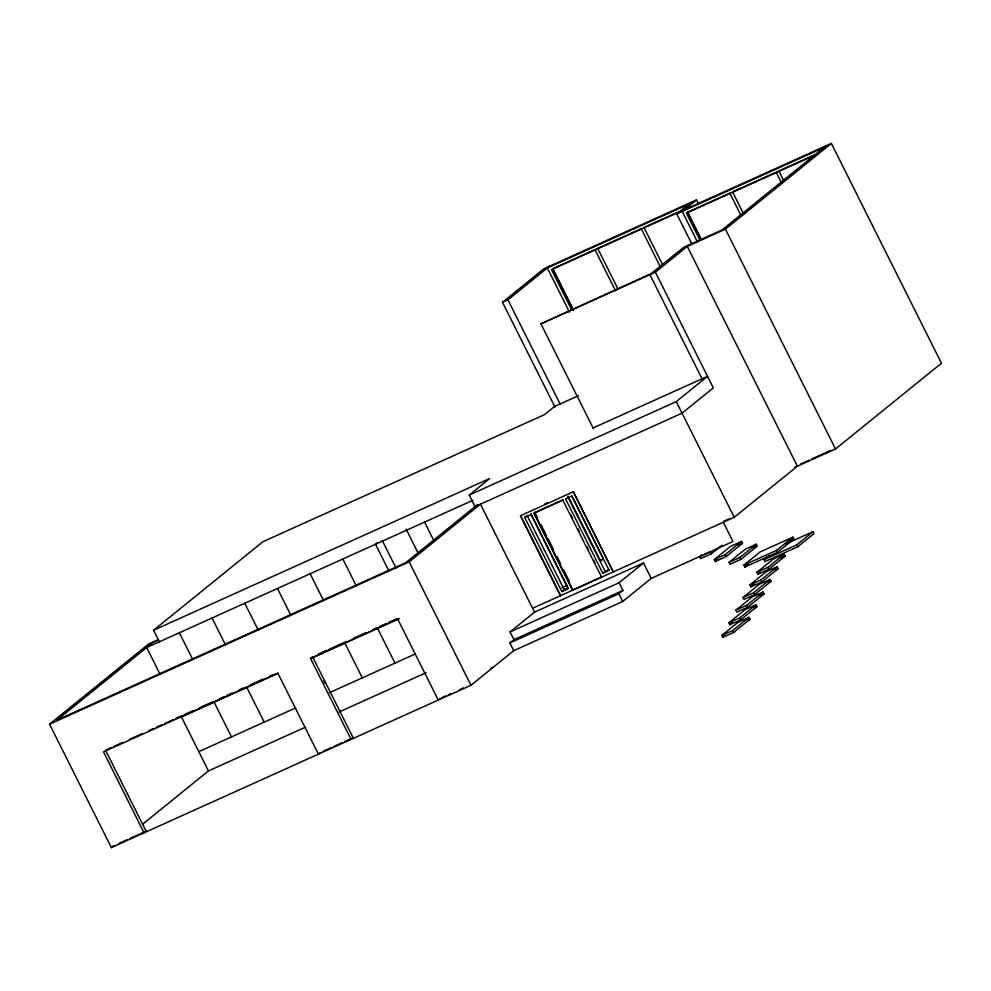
<?xml version="1.0" encoding="UTF-8"?>
<svg xmlns="http://www.w3.org/2000/svg" width="991" height="991" viewBox="0 0 991 991"><rect width="100%" height="100%" fill="white"/><g stroke="black" fill="none" stroke-linecap="round" stroke-linejoin="round"><path stroke-width="1.49" d="M554.91 406.979L502.499 302.292L543.923 268.772L696.487 199.922L698.556 204.059M502.499 302.292L507.937 299.839L549.373 266.306M573.269 310.22L552.693 268.66L573.442 310.084M159.39 641.772L153.605 630.214L262.937 541.718L544.455 414.672L554.638 406.421L578.459 395.669M593.361 428.521L540.95 323.846L651.273 273.566L683.877 247.18L722.018 229.974L825.924 145.875M692.003 244.331L676.766 213.92L691.037 202.375M696.487 199.922L682.217 211.455L697.453 241.878M723.306 522.232L732.968 541.507L651.236 578.397L622.72 601.475L513.747 650.666L470.96 685.289L111.351 847.59L49.55 724.173L148.7 643.927L158.486 639.517M701.244 239.921L687.581 212.161L701.417 239.772M734.74 190.569L732.708 192.217L743.609 213.994M540.95 323.846L655.373 272.203L687.283 246.375L725.424 229.156L831.375 143.41L941.45 363.239L835.512 448.985L794.646 467.43M377.559 542.585L375.527 544.232L388.893 570.94M655.373 272.203L713.309 387.902L682.068 413.185L475.023 506.624L469.226 495.054L489.604 478.566L153.605 630.214M477.464 504.642L405.753 562.69L57.032 720.061L152.787 642.564L158.411 640.037M49.55 724.173L409.159 561.872L480.462 504.171L534.545 612.153L510.092 631.936L513.957 639.653L509.882 642.948L513.747 650.666M310.53 658.396L312.574 656.748L353.13 737.738L351.087 739.385L310.53 658.396L397.713 619.053L438.27 700.042L440.301 698.395M520.523 515.704L560.596 595.727L520.523 515.704L573.355 491.796L613.256 571.956L573.355 491.796M111.351 847.59L113.705 845.67M142.791 824.091L208.482 770.924L305.352 727.208M524.685 517.364L527.063 515.444L564.238 589.682L561.872 591.602L524.685 517.364L531.052 514.502L568.227 588.741L561.872 591.602M469.226 495.054L676.271 401.615L707.512 376.332L593.089 427.976M111.153 747.66L105.517 750.187L146.073 831.176L144.042 832.824L103.485 751.847L277.839 673.149L318.396 754.139L320.44 752.491M571.745 495.859L603.296 558.887L600.583 561.079L568.165 496.342M572.563 590.264L533.777 513.264L562.826 500.158L601.624 577.146M563.346 499.737L534.285 512.855L572.909 589.979L573.479 589.521M602.726 573.157L609.093 570.296L571.918 496.057L565.551 498.919L602.726 573.157L608.92 569.515M510.092 631.936L619.065 582.758L643.518 562.975L651.236 578.397M509.882 642.948L618.855 593.77L622.93 590.475L619.065 582.758M532.613 608.288L734.207 517.314L797.371 466.191L687.283 246.375M721.906 545.273L711.427 553.746L700.526 558.664L699.559 556.744L701.888 554.849M714.325 559.531L730.615 546.338L741.516 541.42L742.482 543.353L726.18 556.546L715.291 561.463L714.325 559.531L725.214 554.613L741.516 541.42M715.291 561.463L717.62 559.581M729.079 562.331L745.381 549.138L756.282 544.22L757.248 546.152L740.946 559.333L730.045 564.251L729.079 562.331L739.98 557.413L756.282 544.22M743.882 565.105L760.184 551.913L792.874 537.159L793.841 539.092L777.539 552.272L744.848 567.025L743.882 565.105L776.572 550.352L792.874 537.159M744.848 567.025L748.341 564.201M785.789 543.972L813.041 531.684L814.007 533.604L797.705 546.797L765.015 561.55L764.049 559.63L768.706 555.852M757.013 572.253L773.314 559.06L784.203 554.142L785.169 556.075L768.88 569.268L757.979 574.185L757.013 572.253L767.914 567.335L784.203 554.142M757.979 574.185L760.308 572.303M764.049 559.63L796.739 544.877L813.041 531.684M749.976 584.888L766.278 571.696L777.167 566.778L778.133 568.71L761.844 581.903L750.943 586.821L749.976 584.888L760.877 579.97L777.167 566.778M750.943 586.821L754.436 583.984M742.94 597.523L759.242 584.331L770.143 579.413L771.109 581.333L754.808 594.526L743.907 599.444L742.94 597.523L753.841 592.606L770.143 579.413M735.904 610.146L752.206 596.954L763.107 592.036L764.073 593.968L747.771 607.161L736.87 612.079L735.904 610.146L746.805 605.228L763.107 592.036M728.868 622.782L745.17 609.589L756.071 604.671L757.037 606.603L740.735 619.796L729.834 624.714L728.868 622.782L739.769 617.864L756.071 604.671M729.834 624.714L732.163 622.819M721.832 635.417L738.134 622.224L749.035 617.306L750.001 619.226L733.699 632.419L722.798 637.337L721.832 635.417L732.733 630.499L749.035 617.306M722.798 637.337L725.127 635.454M688.993 204.022L547.329 267.954L569.491 312.202M552.52 268.796L641.165 228.735M643.977 227.459L679.083 211.616M680.693 211.318L551.504 269.626L571.274 309.093M684.261 209.807L831.375 143.41M676.766 213.92L823.88 147.523M687.407 212.297L731.11 192.514M733.749 191.387L777.291 171.74M778.864 170.96L813.97 155.116M815.581 154.819L686.391 213.127L700.03 240.342M472.893 500.294L146.68 647.519L160.046 674.214M544.901 503.911L547.676 502.66M113.965 746.384L122.401 742.581M129.425 739.41L142.085 733.699M149.108 730.516L153.332 728.62M156.144 727.344L161.768 724.805M164.58 723.541L173.016 719.739M175.828 718.463L181.452 715.923M184.264 714.66L192.7 710.844M199.736 707.673L212.384 701.962M219.42 698.791L223.632 696.884M226.444 695.62L232.067 693.081M239.104 689.909L243.315 688.002M250.351 684.831L263.011 679.12M270.035 675.949L272.847 674.673M318.198 654.209L326.634 650.406M329.446 649.13L346.317 641.524M353.341 638.353L366.001 632.63M373.037 629.458L377.249 627.563M380.061 626.287L385.685 623.748M388.497 622.484L396.933 618.669M278.149 673.285L181.44 716.939L208.482 770.924M312.215 657.913L399.385 618.57M800.765 463.937L808.941 460.245M811.666 459.019L830.731 450.41M600.521 560.138L603.296 558.887M198.819 751.636L295.69 707.921M329.384 692.721L415.402 653.899M561.823 587.812L567.149 585.408M564.238 589.682L568.054 587.96M723.529 521.402L729.587 518.665M572.909 589.979L601.971 576.861M534.545 612.153L643.518 562.975M339.046 711.996L426.093 672.716M513.957 639.653L622.93 590.475M699.559 556.744L710.46 551.814L711.427 553.746M738.394 545.199L742.482 543.353M753.16 547.986L755.885 546.759M490.644 668.38L493.369 667.154M118.833 843.477L127.009 839.786M129.734 838.559L146.073 831.176M323.153 751.265L331.328 747.573M334.054 746.347L342.229 742.655M344.955 741.429L353.13 737.738M441.664 697.775L445.752 695.93M448.477 694.703L451.202 693.477M459.378 689.786L463.466 687.94M789.753 540.925L793.841 539.092M781.081 557.921L785.169 556.075M775.42 569.936L778.133 568.71M768.384 582.572L771.109 581.333M759.986 595.814L764.073 593.968M754.312 607.83L757.037 606.603M747.276 620.465L750.001 619.226M779.025 171.319L783.794 180.845M776.3 172.545L781.75 183.434M729.983 193.456L740.884 215.233M725.424 229.156L835.512 448.985M644.125 227.819L662.533 264.572M641.412 229.045L660.489 267.161M796.739 544.877L797.705 546.797M649.923 274.668L702.334 379.342M776.572 550.352L777.539 552.272M767.914 567.335L768.88 569.268M676.271 401.615L734.207 517.314M597.821 248.716L618.26 289.558M760.877 579.97L761.844 581.903M595.096 249.955L615.547 290.784M739.98 557.413L740.946 559.333M753.841 592.606L754.808 594.526M725.214 554.613L726.18 556.546M746.805 605.228L747.771 607.161M739.769 617.864L740.735 619.796M732.733 630.499L733.699 632.419M507.937 299.839L560.361 404.514M618.855 593.77L622.72 601.475M567.93 496.999L605.105 571.237M570.94 514.886L572.315 517.636M577.827 528.661L579.215 531.411M586.796 546.561L588.183 549.324M593.696 560.336L595.071 563.086M534.855 512.397L537.618 517.897M541.061 524.784L546.574 535.809M547.961 538.559L553.474 549.584M556.93 556.471L560.373 563.359M563.817 570.246L569.342 581.259M530.854 513.635L567.409 586.635M424.557 522.108L433.476 539.922M406.112 529.107L418.462 553.758M409.159 561.872L470.96 685.289M382.315 540.665L396.041 568.066M342.836 558.986L356.203 585.693M377.596 628.405L394.975 663.115M310.133 573.739L323.512 600.447M344.905 643.159L362.285 677.869M277.443 588.493L290.821 615.2M323.574 680.606L324.912 683.282M244.752 603.259L258.131 629.954M212.062 618.012L225.428 644.707M246.821 687.42L264.201 722.129M179.371 632.766L192.737 659.461M214.13 702.173L231.51 736.883"/></g></svg>
